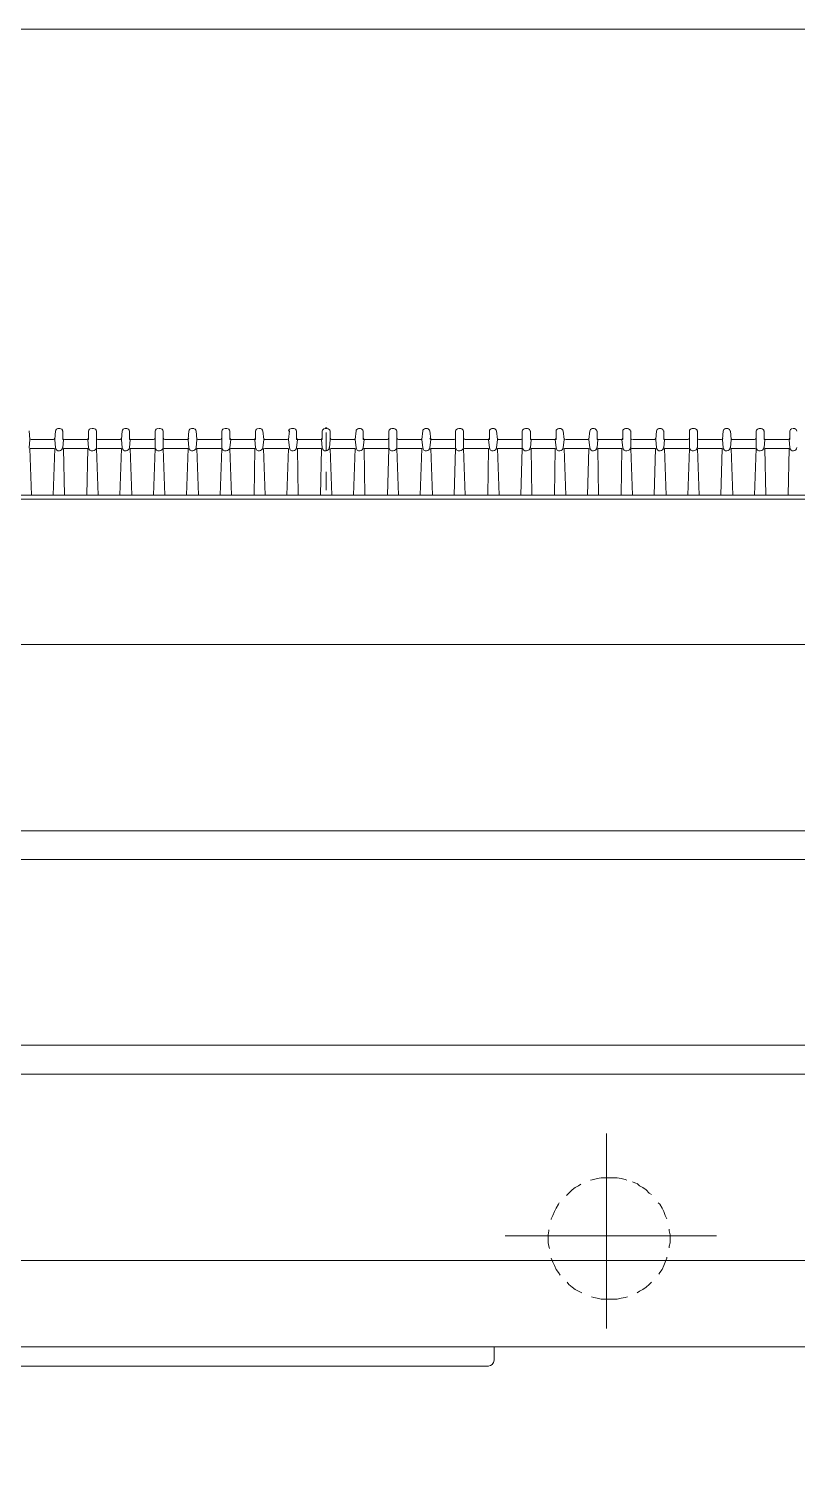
# Model space of a CAD drawing. Header units: inches. Extents: x -114 to 635, y -137 to 57.
# Drawn here: x 152.994 to 153.271, y 28.457 to 28.98 of the extents above; entities that cross this region are included whole.
import ezdxf

# ---------------------------------------------------------------- set-up
doc = ezdxf.new("R2010")
doc.units = ezdxf.units.IN
doc.header["$MEASUREMENT"] = 0
doc.layers.get('0').update_dxf_attribs({"lineweight": 5})
for name, color, linetype, lineweight in [('dim', 1, 'Continuous', 9), ('HATCH', 15, 'Continuous', 0), ('UTILITIES', 141, 'Continuous', 0)]:
    doc.layers.add(name, color=color, linetype=linetype, lineweight=lineweight)

# ---------------------------------------------------------------- blocks, each defined once
blk = doc.blocks.new('AC PLAN')
for points in [[(195952.7, 93512.22), (195952.16, 93512.22), (195951.73, 93511.81), (195951.71, 93511.28)], [(195952.58, 93512.3), (195952.58, 93512.3), (195953.16, 93512.3), (195953.16, 93512.3)], [(195954.26, 93511.28), (195954.23, 93511.81), (195953.81, 93512.22), (195953.27, 93512.22)], [(195964.58, 93512.22), (195964.05, 93512.22), (195963.63, 93511.81), (195963.6, 93511.28)], [(195964.76, 93512.3), (195964.76, 93512.3), (195965.33, 93512.3), (195965.33, 93512.3)], [(195966.44, 93511.28), (195966.41, 93511.81), (195965.91, 93512.22), (195965.3, 93512.22)], [(195976.75, 93512.22), (195976.22, 93512.22), (195975.78, 93511.81), (195975.77, 93511.28)], [(195976.64, 93512.3), (195976.64, 93512.3), (195977.51, 93512.3), (195977.51, 93512.3)], [(195978.32, 93511.28), (195978.3, 93511.81), (195977.86, 93512.22), (195977.33, 93512.22)], [(195988.63, 93512.22), (195988.11, 93512.22), (195987.68, 93511.81), (195987.65, 93511.28)], [(195988.81, 93512.3), (195988.81, 93512.3), (195989.39, 93512.3), (195989.39, 93512.3)], [(195990.49, 93511.28), (195990.46, 93511.81), (195989.96, 93512.22), (195989.35, 93512.22)], [(196000.8, 93512.22), (196000.28, 93512.22), (195999.84, 93511.81), (195999.82, 93511.28)], [(196000.69, 93512.3), (196000.69, 93512.3), (196001.56, 93512.3), (196001.56, 93512.3)], [(196002.37, 93511.28), (196002.36, 93511.81), (196001.91, 93512.22), (196001.38, 93512.22)], [(196012.83, 93512.22), (196012.22, 93512.22), (196011.72, 93511.81), (196011.71, 93511.28)], [(196012.87, 93512.3), (196012.87, 93512.3), (196013.44, 93512.3), (196013.44, 93512.3)], [(196014.53, 93511.28), (196014.52, 93511.81), (196014.09, 93512.22), (196013.55, 93512.22)], [(196024.85, 93512.22), (196024.33, 93512.22), (196023.91, 93511.81), (196023.88, 93511.28)], [(196025.04, 93512.3), (196025.04, 93512.3), (196025.62, 93512.3), (196025.62, 93512.3)], [(196026.42, 93511.28), (196026.41, 93511.81), (196025.97, 93512.22), (196025.45, 93512.22)], [(196036.88, 93512.22), (196036.28, 93512.22), (196035.79, 93511.81), (196035.76, 93511.28)], [(196036.92, 93512.3), (196036.92, 93512.3), (196037.5, 93512.3), (196037.5, 93512.3)], [(196038.6, 93511.28), (196038.57, 93511.81), (196038.15, 93512.22), (196037.61, 93512.22)], [(196048.91, 93512.22), (196048.38, 93512.22), (196047.94, 93511.8), (196047.93, 93511.28)], [(196049.66, 93512.28), (196049.66, 93512.28), (196049.09, 93512.28), (196049.09, 93512.28)], [(196049.37, 93514.31), (196049.37, 93514.31), (196049.37, 93514.31), (196049.37, 93514.31)], [(196050.75, 93511.28), (196050.74, 93511.8), (196050.24, 93512.22), (196049.63, 93512.22)], [(196061.08, 93512.22), (196060.56, 93512.22), (196060.12, 93511.8), (196060.1, 93511.28)], [(196061.55, 93512.28), (196061.55, 93512.28), (196060.97, 93512.28), (196060.97, 93512.28)], [(196062.65, 93511.28), (196062.62, 93511.8), (196062.19, 93512.22), (196061.66, 93512.22)], [(196072.96, 93512.22), (196072.43, 93512.22), (196072, 93511.8), (196071.98, 93511.28)], [(196073.72, 93512.28), (196073.72, 93512.28), (196073.15, 93512.28), (196073.15, 93512.28)], [(196074.81, 93511.28), (196074.79, 93511.8), (196074.29, 93512.22), (196073.68, 93512.22)], [(196085.13, 93512.22), (196084.61, 93512.22), (196084.17, 93511.8), (196084.15, 93511.28)], [(196085.89, 93512.28), (196085.89, 93512.28), (196085.03, 93512.28), (196085.03, 93512.28)], [(196086.7, 93511.28), (196086.69, 93511.8), (196086.25, 93512.22), (196085.72, 93512.22)], [(196097.17, 93512.22), (196096.55, 93512.22), (196096.05, 93511.8), (196096.04, 93511.28)], [(196097.77, 93512.28), (196097.77, 93512.28), (196097.2, 93512.28), (196097.2, 93512.28)], [(196098.86, 93511.28), (196098.85, 93511.8), (196098.42, 93512.22), (196097.89, 93512.22)], [(196109.18, 93512.22), (196108.66, 93512.22), (196108.22, 93511.8), (196108.21, 93511.28)], [(196109.95, 93512.28), (196109.95, 93512.28), (196109.08, 93512.28), (196109.08, 93512.28)], [(196110.75, 93511.28), (196110.73, 93511.8), (196110.3, 93512.22), (196109.76, 93512.22)], [(196121.21, 93512.22), (196120.6, 93512.22), (196120.12, 93511.8), (196120.09, 93511.28)], [(196121.82, 93512.28), (196121.82, 93512.28), (196121.26, 93512.28), (196121.26, 93512.28)], [(196122.93, 93511.28), (196122.9, 93511.8), (196122.47, 93512.22), (196121.96, 93512.22)], [(196133.24, 93512.22), (196132.71, 93512.22), (196132.28, 93511.8), (196132.26, 93511.28)], [(196134, 93512.28), (196134, 93512.28), (196133.42, 93512.28), (196133.42, 93512.28)], [(196134.81, 93511.28), (196134.78, 93511.8), (196134.35, 93512.22), (196133.84, 93512.22)], [(196145.42, 93512.22), (196144.89, 93512.22), (196144.45, 93511.8), (196144.43, 93511.28)], [(196145.88, 93512.28), (196145.88, 93512.28), (196145.31, 93512.28), (196145.31, 93512.28)], [(196146.98, 93511.28), (196146.95, 93511.8), (196146.52, 93512.22), (196146, 93512.22)], [(196157.3, 93512.22), (196156.77, 93512.22), (196156.33, 93511.8), (196156.31, 93511.28)], [(196158.05, 93512.28), (196158.05, 93512.28), (196157.49, 93512.28), (196157.49, 93512.28)], [(196159.15, 93511.28), (196159.12, 93511.8), (196158.64, 93512.22), (196158.03, 93512.22)], [(196169.47, 93512.22), (196168.94, 93512.22), (196168.51, 93511.8), (196168.49, 93511.28)], [(196170.23, 93512.28), (196170.23, 93512.28), (196169.37, 93512.28), (196169.37, 93512.28)], [(196171.03, 93511.28), (196171.03, 93511.8), (196170.58, 93512.22), (196170.04, 93512.22)], [(196181.35, 93512.22), (196180.82, 93512.22), (196180.4, 93511.8), (196180.38, 93511.28)], [(196182.11, 93512.28), (196182.11, 93512.28), (196181.54, 93512.28), (196181.54, 93512.28)], [(196183.21, 93511.28), (196183.18, 93511.8), (196182.75, 93512.22), (196182.21, 93512.22)], [(196193.53, 93512.22), (196193, 93512.22), (196192.56, 93511.8), (196192.54, 93511.28)], [(196194.28, 93512.28), (196194.28, 93512.28), (196193.42, 93512.28), (196193.42, 93512.28)], [(196195.09, 93511.28), (196195.08, 93511.8), (196194.63, 93512.22), (196194.09, 93512.22)], [(196205.57, 93512.22), (196204.94, 93512.22), (196204.44, 93511.8), (196204.42, 93511.28)], [(196206.16, 93512.28), (196206.16, 93512.28), (196205.59, 93512.28), (196205.59, 93512.28)], [(196207.26, 93511.28), (196207.26, 93511.8), (196206.82, 93512.22), (196206.29, 93512.22)], [(196217.59, 93512.22), (196217.05, 93512.22), (196216.61, 93511.8), (196216.61, 93511.28)], [(196218.35, 93512.28), (196218.35, 93512.28), (196217.77, 93512.28), (196217.77, 93512.28)], [(196219.14, 93511.28), (196219.14, 93511.8), (196218.68, 93512.22), (196218.17, 93512.22)], [(195942.44, 93508.24), (195942.44, 93508.24), (195942.15, 93511.43), (195942.15, 93511.43)], [(195942.44, 93508.24), (195942.44, 93508.24), (195942.15, 93505.33), (195942.15, 93505.33)], [(195942.44, 93508.76), (195942.44, 93508.46), (195942.62, 93508.23), (195942.85, 93508.23)], [(195942.44, 93508.23), (195942.44, 93508.23), (195942.44, 93508.23), (195942.44, 93508.23)], [(195943.02, 93508.23), (195943.02, 93508.23), (195950.83, 93508.23), (195950.83, 93508.23)], [(195950.95, 93508.23), (195951.17, 93508.23), (195951.35, 93508.46), (195951.36, 93508.76)], [(195951.42, 93508.24), (195951.42, 93508.24), (195951.71, 93511.43), (195951.71, 93511.43)], [(195951.42, 93508.24), (195951.42, 93508.24), (195951.71, 93505.33), (195951.71, 93505.33)], [(195951.42, 93508.23), (195951.42, 93508.23), (195951.42, 93508.23), (195951.42, 93508.23)], [(195954.32, 93508.24), (195954.32, 93508.24), (195954.32, 93511.43), (195954.32, 93511.43)], [(195954.32, 93508.76), (195954.33, 93508.46), (195954.57, 93508.23), (195954.87, 93508.23)], [(195954.62, 93508.24), (195954.62, 93508.24), (195954.32, 93505.33), (195954.32, 93505.33)], [(195954.32, 93508.23), (195954.32, 93508.23), (195954.6, 93508.23), (195954.6, 93508.23)], [(195954.9, 93508.23), (195954.9, 93508.23), (195963.02, 93508.23), (195963.02, 93508.23)], [(195962.98, 93508.23), (195963.28, 93508.23), (195963.51, 93508.46), (195963.52, 93508.76)], [(195963.3, 93508.24), (195963.3, 93508.24), (195963.6, 93505.33), (195963.6, 93505.33)], [(195963.3, 93508.23), (195963.3, 93508.23), (195963.6, 93508.23), (195963.6, 93508.23)], [(195963.6, 93508.24), (195963.6, 93508.24), (195963.6, 93511.43), (195963.6, 93511.43)], [(195966.49, 93508.76), (195966.5, 93508.46), (195966.68, 93508.23), (195966.9, 93508.23)], [(195966.49, 93508.23), (195966.49, 93508.23), (195966.49, 93508.23), (195966.49, 93508.23)], [(195966.5, 93508.24), (195966.5, 93508.24), (195966.5, 93511.43), (195966.5, 93511.43)], [(195966.5, 93508.24), (195966.5, 93508.24), (195966.5, 93505.33), (195966.5, 93505.33)], [(195967.07, 93508.23), (195967.07, 93508.23), (195975.18, 93508.23), (195975.18, 93508.23)], [(195975.01, 93508.23), (195975.23, 93508.23), (195975.41, 93508.46), (195975.42, 93508.76)], [(195975.47, 93508.24), (195975.47, 93508.24), (195975.77, 93511.43), (195975.77, 93511.43)], [(195975.47, 93508.24), (195975.47, 93508.24), (195975.77, 93505.33), (195975.77, 93505.33)], [(195975.47, 93508.23), (195975.47, 93508.23), (195975.47, 93508.23), (195975.47, 93508.23)], [(195978.38, 93508.24), (195978.38, 93508.24), (195978.38, 93511.43), (195978.38, 93511.43)], [(195978.38, 93508.76), (195978.38, 93508.46), (195978.63, 93508.23), (195978.91, 93508.23)], [(195978.67, 93508.24), (195978.67, 93508.24), (195978.38, 93505.33), (195978.38, 93505.33)], [(195978.38, 93508.23), (195978.38, 93508.23), (195978.65, 93508.23), (195978.65, 93508.23)], [(195978.94, 93508.23), (195978.94, 93508.23), (195987.06, 93508.23), (195987.06, 93508.23)], [(195987.04, 93508.23), (195987.33, 93508.23), (195987.58, 93508.46), (195987.59, 93508.76)], [(195987.65, 93508.24), (195987.65, 93508.24), (195987.65, 93511.43), (195987.65, 93511.43)], [(195987.65, 93508.24), (195987.65, 93508.24), (195987.65, 93505.33), (195987.65, 93505.33)], [(195987.65, 93508.23), (195987.65, 93508.23), (195987.65, 93508.23), (195987.65, 93508.23)], [(195990.55, 93508.24), (195990.55, 93508.24), (195990.55, 93511.43), (195990.55, 93511.43)], [(195990.55, 93508.76), (195990.56, 93508.46), (195990.8, 93508.23), (195991.1, 93508.23)], [(195990.55, 93508.24), (195990.55, 93508.24), (195990.55, 93505.33), (195990.55, 93505.33)], [(195990.55, 93508.23), (195990.55, 93508.23), (195990.55, 93508.23), (195990.55, 93508.23)], [(195991.12, 93508.23), (195991.12, 93508.23), (195999.25, 93508.23), (195999.25, 93508.23)], [(195999.21, 93508.23), (195999.51, 93508.23), (195999.74, 93508.46), (195999.75, 93508.76)], [(195999.53, 93508.23), (195999.53, 93508.23), (195999.53, 93508.23), (195999.53, 93508.23)], [(195999.54, 93508.24), (195999.54, 93508.24), (195999.82, 93511.43), (195999.82, 93511.43)], [(195999.54, 93508.24), (195999.54, 93508.24), (195999.82, 93505.33), (195999.82, 93505.33)], [(196002.72, 93508.24), (196002.72, 93508.24), (196002.43, 93511.43), (196002.43, 93511.43)], [(196002.72, 93508.24), (196002.72, 93508.24), (196002.43, 93505.33), (196002.43, 93505.33)], [(196002.72, 93508.76), (196002.73, 93508.46), (196002.9, 93508.23), (196003.12, 93508.23)], [(196002.72, 93508.23), (196002.72, 93508.23), (196002.72, 93508.23), (196002.72, 93508.23)], [(196003.01, 93508.23), (196003.01, 93508.23), (196011.13, 93508.23), (196011.13, 93508.23)], [(196011.09, 93508.23), (196011.39, 93508.23), (196011.63, 93508.46), (196011.64, 93508.76)], [(196011.7, 93508.23), (196011.7, 93508.23), (196011.7, 93508.23), (196011.7, 93508.23)], [(196011.71, 93508.24), (196011.71, 93508.24), (196011.71, 93511.43), (196011.71, 93511.43)], [(196011.71, 93508.24), (196011.71, 93508.24), (196011.71, 93505.33), (196011.71, 93505.33)], [(196014.61, 93508.24), (196014.61, 93508.24), (196014.61, 93511.43), (196014.61, 93511.43)], [(196014.61, 93508.76), (196014.62, 93508.46), (196014.86, 93508.24), (196015.15, 93508.24)], [(196014.61, 93508.24), (196014.61, 93508.24), (196014.9, 93508.24), (196014.9, 93508.24)], [(196014.9, 93508.24), (196014.9, 93508.24), (196014.61, 93505.33), (196014.61, 93505.33)], [(196015.18, 93508.24), (196015.18, 93508.24), (196023.3, 93508.24), (196023.3, 93508.24)], [(196023.27, 93508.24), (196023.57, 93508.24), (196023.8, 93508.46), (196023.82, 93508.76)], [(196023.59, 93508.24), (196023.59, 93508.24), (196023.88, 93508.24), (196023.88, 93508.24)], [(196023.59, 93508.24), (196023.59, 93508.24), (196023.88, 93505.33), (196023.88, 93505.33)], [(196023.88, 93508.24), (196023.88, 93508.24), (196023.88, 93511.43), (196023.88, 93511.43)], [(196026.78, 93508.24), (196026.78, 93508.24), (196026.49, 93511.43), (196026.49, 93511.43)], [(196026.78, 93508.24), (196026.78, 93508.24), (196026.49, 93505.33), (196026.49, 93505.33)], [(196026.78, 93508.76), (196026.79, 93508.46), (196026.96, 93508.24), (196027.19, 93508.24)], [(196026.78, 93508.24), (196026.78, 93508.24), (196026.78, 93508.24), (196026.78, 93508.24)], [(196027.07, 93508.24), (196027.07, 93508.24), (196035.18, 93508.24), (196035.18, 93508.24)], [(196035.3, 93508.24), (196035.51, 93508.24), (196035.68, 93508.46), (196035.7, 93508.76)], [(196035.76, 93508.24), (196035.76, 93508.24), (196036.05, 93511.43), (196036.05, 93511.43)], [(196035.76, 93508.24), (196035.76, 93508.24), (196035.76, 93508.24), (196035.76, 93508.24)], [(196035.76, 93508.24), (196035.76, 93508.24), (196036.05, 93505.33), (196036.05, 93505.33)], [(196038.66, 93508.24), (196038.66, 93508.24), (196038.66, 93511.43), (196038.66, 93511.43)], [(196038.66, 93508.76), (196038.67, 93508.46), (196038.91, 93508.24), (196039.21, 93508.24)], [(196038.66, 93508.24), (196038.66, 93508.24), (196038.96, 93508.24), (196038.96, 93508.24)], [(196038.96, 93508.24), (196038.96, 93508.24), (196038.66, 93505.33), (196038.66, 93505.33)], [(196039.23, 93508.24), (196039.23, 93508.24), (196047.36, 93508.24), (196047.36, 93508.24)], [(196047.32, 93508.24), (196047.62, 93508.24), (196047.86, 93508.46), (196047.87, 93508.76)], [(196047.63, 93508.23), (196047.63, 93508.23), (196047.93, 93505.33), (196047.93, 93505.33)], [(196047.64, 93508.24), (196047.64, 93508.24), (196047.93, 93508.24), (196047.93, 93508.24)], [(196047.93, 93508.23), (196047.93, 93508.23), (196047.93, 93511.41), (196047.93, 93511.41)], [(196049.37, 93510.83), (196049.37, 93510.83), (196049.37, 93504.17), (196049.37, 93504.17)], [(196050.83, 93508.23), (196050.83, 93508.23), (196050.54, 93505.33), (196050.54, 93505.33)], [(196050.83, 93508.23), (196050.83, 93508.23), (196050.83, 93511.41), (196050.83, 93511.41)], [(196050.84, 93508.76), (196050.84, 93508.46), (196051.02, 93508.24), (196051.24, 93508.24)], [(196050.84, 93508.24), (196050.84, 93508.24), (196050.84, 93508.24), (196050.84, 93508.24)], [(196051.41, 93508.24), (196051.41, 93508.24), (196059.53, 93508.24), (196059.53, 93508.24)], [(196059.34, 93508.24), (196059.56, 93508.24), (196059.74, 93508.46), (196059.75, 93508.76)], [(196059.81, 93508.23), (196059.81, 93508.23), (196060.1, 93511.41), (196060.1, 93511.41)], [(196059.81, 93508.23), (196059.81, 93508.23), (196060.1, 93505.33), (196060.1, 93505.33)], [(196059.82, 93508.24), (196059.82, 93508.24), (196059.82, 93508.24), (196059.82, 93508.24)], [(196062.71, 93508.23), (196062.71, 93508.23), (196062.71, 93511.41), (196062.71, 93511.41)], [(196062.71, 93508.76), (196062.72, 93508.46), (196062.97, 93508.24), (196063.26, 93508.24)], [(196062.71, 93508.24), (196062.71, 93508.24), (196063.01, 93508.24), (196063.01, 93508.24)], [(196063, 93508.23), (196063, 93508.23), (196062.71, 93505.33), (196062.71, 93505.33)], [(196063.3, 93508.24), (196063.3, 93508.24), (196071.41, 93508.24), (196071.41, 93508.24)], [(196071.38, 93508.24), (196071.67, 93508.24), (196071.9, 93508.46), (196071.92, 93508.76)], [(196071.98, 93508.23), (196071.98, 93508.23), (196071.98, 93511.41), (196071.98, 93511.41)], [(196071.98, 93508.23), (196071.98, 93508.23), (196071.98, 93505.33), (196071.98, 93505.33)], [(196071.99, 93508.24), (196071.99, 93508.24), (196071.99, 93508.24), (196071.99, 93508.24)], [(196074.88, 93508.23), (196074.88, 93508.23), (196074.88, 93511.41), (196074.88, 93511.41)], [(196074.88, 93508.23), (196074.88, 93508.23), (196074.88, 93505.33), (196074.88, 93505.33)], [(196074.89, 93508.76), (196074.9, 93508.46), (196075.14, 93508.24), (196075.44, 93508.24)], [(196074.89, 93508.24), (196074.89, 93508.24), (196074.89, 93508.24), (196074.89, 93508.24)], [(196075.46, 93508.24), (196075.46, 93508.24), (196083.58, 93508.24), (196083.58, 93508.24)], [(196083.4, 93508.24), (196083.62, 93508.24), (196083.8, 93508.46), (196083.8, 93508.76)], [(196083.86, 93508.23), (196083.86, 93508.23), (196084.15, 93511.41), (196084.15, 93511.41)], [(196083.86, 93508.24), (196083.86, 93508.24), (196083.86, 93508.24), (196083.86, 93508.24)], [(196083.86, 93508.23), (196083.86, 93508.23), (196084.15, 93505.33), (196084.15, 93505.33)], [(196087.06, 93508.23), (196087.06, 93508.23), (196086.76, 93511.41), (196086.76, 93511.41)], [(196087.06, 93508.23), (196087.06, 93508.23), (196086.76, 93505.33), (196086.76, 93505.33)], [(196086.77, 93508.76), (196086.78, 93508.46), (196087.02, 93508.24), (196087.32, 93508.24)], [(196087.06, 93508.24), (196087.06, 93508.24), (196087.06, 93508.24), (196087.06, 93508.24)], [(196087.35, 93508.24), (196087.35, 93508.24), (196095.47, 93508.24), (196095.47, 93508.24)], [(196095.44, 93508.24), (196095.73, 93508.24), (196095.97, 93508.46), (196095.98, 93508.76)], [(196096.04, 93508.23), (196096.04, 93508.23), (196096.04, 93511.41), (196096.04, 93511.41)], [(196096.04, 93508.24), (196096.04, 93508.24), (196096.04, 93508.24), (196096.04, 93508.24)], [(196096.04, 93508.23), (196096.04, 93508.23), (196096.04, 93505.33), (196096.04, 93505.33)], [(196098.93, 93508.23), (196098.93, 93508.23), (196098.93, 93511.41), (196098.93, 93511.41)], [(196098.93, 93508.23), (196098.93, 93508.23), (196098.93, 93505.33), (196098.93, 93505.33)], [(196098.94, 93508.76), (196098.95, 93508.46), (196099.19, 93508.24), (196099.49, 93508.24)], [(196098.94, 93508.24), (196098.94, 93508.24), (196098.94, 93508.24), (196098.94, 93508.24)], [(196099.52, 93508.24), (196099.52, 93508.24), (196107.64, 93508.24), (196107.64, 93508.24)], [(196107.6, 93508.24), (196107.9, 93508.24), (196108.15, 93508.46), (196108.15, 93508.76)], [(196107.92, 93508.23), (196107.92, 93508.23), (196108.21, 93505.33), (196108.21, 93505.33)], [(196107.93, 93508.24), (196107.93, 93508.24), (196108.21, 93508.24), (196108.21, 93508.24)], [(196108.21, 93508.23), (196108.21, 93508.23), (196108.21, 93511.41), (196108.21, 93511.41)], [(196111.11, 93508.23), (196111.11, 93508.23), (196110.81, 93511.41), (196110.81, 93511.41)], [(196111.11, 93508.23), (196111.11, 93508.23), (196110.81, 93505.33), (196110.81, 93505.33)], [(196111.11, 93508.76), (196111.12, 93508.46), (196111.3, 93508.24), (196111.52, 93508.24)], [(196111.11, 93508.24), (196111.11, 93508.24), (196111.11, 93508.24), (196111.11, 93508.24)], [(196111.4, 93508.24), (196111.4, 93508.24), (196119.52, 93508.24), (196119.52, 93508.24)], [(196119.63, 93508.24), (196119.84, 93508.24), (196120.03, 93508.46), (196120.04, 93508.76)], [(196120.09, 93508.23), (196120.09, 93508.23), (196120.09, 93511.41), (196120.09, 93511.41)], [(196120.09, 93508.23), (196120.09, 93508.23), (196120.09, 93505.33), (196120.09, 93505.33)], [(196120.1, 93508.24), (196120.1, 93508.24), (196120.1, 93508.24), (196120.1, 93508.24)], [(196123, 93508.23), (196123, 93508.23), (196123, 93511.41), (196123, 93511.41)], [(196123, 93508.76), (196123, 93508.46), (196123.25, 93508.24), (196123.55, 93508.24)], [(196123, 93508.24), (196123, 93508.24), (196123.29, 93508.24), (196123.29, 93508.24)], [(196123.28, 93508.23), (196123.28, 93508.23), (196123, 93505.33), (196123, 93505.33)], [(196123.58, 93508.24), (196123.58, 93508.24), (196131.69, 93508.24), (196131.69, 93508.24)], [(196131.66, 93508.24), (196131.96, 93508.24), (196132.2, 93508.46), (196132.21, 93508.76)], [(196131.98, 93508.24), (196131.98, 93508.24), (196132.27, 93508.24), (196132.27, 93508.24)], [(196131.98, 93508.23), (196131.98, 93508.23), (196132.26, 93505.33), (196132.26, 93505.33)], [(196132.26, 93508.23), (196132.26, 93508.23), (196132.26, 93511.41), (196132.26, 93511.41)], [(196135.16, 93508.23), (196135.16, 93508.23), (196134.88, 93511.41), (196134.88, 93511.41)], [(196135.16, 93508.23), (196135.16, 93508.23), (196134.88, 93505.33), (196134.88, 93505.33)], [(196135.16, 93508.76), (196135.17, 93508.46), (196135.36, 93508.24), (196135.57, 93508.24)], [(196135.16, 93508.24), (196135.16, 93508.24), (196135.16, 93508.24), (196135.16, 93508.24)], [(196135.74, 93508.24), (196135.74, 93508.24), (196143.57, 93508.24), (196143.57, 93508.24)], [(196143.68, 93508.24), (196143.9, 93508.24), (196144.08, 93508.46), (196144.09, 93508.76)], [(196144.14, 93508.23), (196144.14, 93508.23), (196144.43, 93511.41), (196144.43, 93511.41)], [(196144.14, 93508.23), (196144.14, 93508.23), (196144.43, 93505.33), (196144.43, 93505.33)], [(196144.15, 93508.24), (196144.15, 93508.24), (196144.15, 93508.24), (196144.15, 93508.24)], [(196147.04, 93508.23), (196147.04, 93508.23), (196147.04, 93511.41), (196147.04, 93511.41)], [(196147.35, 93508.23), (196147.35, 93508.23), (196147.04, 93505.33), (196147.04, 93505.33)], [(196147.05, 93508.76), (196147.06, 93508.46), (196147.3, 93508.24), (196147.6, 93508.24)], [(196147.05, 93508.24), (196147.05, 93508.24), (196147.34, 93508.24), (196147.34, 93508.24)], [(196147.64, 93508.24), (196147.64, 93508.24), (196155.75, 93508.24), (196155.75, 93508.24)], [(196155.71, 93508.24), (196156.01, 93508.24), (196156.25, 93508.46), (196156.26, 93508.76)], [(196156.02, 93508.23), (196156.02, 93508.23), (196156.31, 93505.33), (196156.31, 93505.33)], [(196156.04, 93508.24), (196156.04, 93508.24), (196156.32, 93508.24), (196156.32, 93508.24)], [(196156.31, 93508.23), (196156.31, 93508.23), (196156.31, 93511.41), (196156.31, 93511.41)], [(196159.23, 93508.23), (196159.23, 93508.23), (196159.23, 93511.41), (196159.23, 93511.41)], [(196159.23, 93508.76), (196159.23, 93508.46), (196159.41, 93508.24), (196159.63, 93508.24)], [(196159.23, 93508.24), (196159.23, 93508.24), (196159.23, 93508.24), (196159.23, 93508.24)], [(196159.23, 93508.23), (196159.23, 93508.23), (196159.23, 93505.33), (196159.23, 93505.33)], [(196159.79, 93508.24), (196159.79, 93508.24), (196167.92, 93508.24), (196167.92, 93508.24)], [(196167.74, 93508.24), (196167.95, 93508.24), (196168.13, 93508.46), (196168.14, 93508.76)], [(196168.21, 93508.23), (196168.21, 93508.23), (196168.49, 93511.41), (196168.49, 93511.41)], [(196168.21, 93508.24), (196168.21, 93508.24), (196168.21, 93508.24), (196168.21, 93508.24)], [(196168.21, 93508.23), (196168.21, 93508.23), (196168.49, 93505.33), (196168.49, 93505.33)], [(196171.09, 93508.23), (196171.09, 93508.23), (196171.09, 93511.41), (196171.09, 93511.41)], [(196171.4, 93508.23), (196171.4, 93508.23), (196171.09, 93505.33), (196171.09, 93505.33)], [(196171.1, 93508.76), (196171.11, 93508.46), (196171.36, 93508.24), (196171.65, 93508.24)], [(196171.1, 93508.24), (196171.1, 93508.24), (196171.4, 93508.24), (196171.4, 93508.24)], [(196171.69, 93508.24), (196171.69, 93508.24), (196179.8, 93508.24), (196179.8, 93508.24)], [(196179.76, 93508.24), (196180.06, 93508.24), (196180.3, 93508.46), (196180.31, 93508.76)], [(196180.38, 93508.23), (196180.38, 93508.23), (196180.38, 93511.41), (196180.38, 93511.41)], [(196180.38, 93508.24), (196180.38, 93508.24), (196180.38, 93508.24), (196180.38, 93508.24)], [(196180.38, 93508.23), (196180.38, 93508.23), (196180.38, 93505.33), (196180.38, 93505.33)], [(196183.28, 93508.23), (196183.28, 93508.23), (196183.28, 93511.41), (196183.28, 93511.41)], [(196183.28, 93508.76), (196183.29, 93508.46), (196183.53, 93508.24), (196183.83, 93508.24)], [(196183.28, 93508.24), (196183.28, 93508.24), (196183.28, 93508.24), (196183.28, 93508.24)], [(196183.28, 93508.23), (196183.28, 93508.23), (196183.28, 93505.33), (196183.28, 93505.33)], [(196183.87, 93508.24), (196183.87, 93508.24), (196191.98, 93508.24), (196191.98, 93508.24)], [(196191.94, 93508.24), (196192.24, 93508.24), (196192.47, 93508.46), (196192.49, 93508.76)], [(196192.27, 93508.23), (196192.27, 93508.23), (196192.54, 93511.41), (196192.54, 93511.41)], [(196192.27, 93508.24), (196192.27, 93508.24), (196192.27, 93508.24), (196192.27, 93508.24)], [(196192.27, 93508.23), (196192.27, 93508.23), (196192.54, 93505.33), (196192.54, 93505.33)], [(196195.44, 93508.23), (196195.44, 93508.23), (196195.16, 93511.41), (196195.16, 93511.41)], [(196195.44, 93508.23), (196195.44, 93508.23), (196195.16, 93505.33), (196195.16, 93505.33)], [(196195.45, 93508.76), (196195.46, 93508.46), (196195.64, 93508.24), (196195.85, 93508.24)], [(196195.45, 93508.24), (196195.45, 93508.24), (196195.45, 93508.24), (196195.45, 93508.24)], [(196195.74, 93508.24), (196195.74, 93508.24), (196203.85, 93508.24), (196203.85, 93508.24)], [(196203.82, 93508.24), (196204.12, 93508.24), (196204.36, 93508.46), (196204.37, 93508.76)], [(196204.42, 93508.23), (196204.42, 93508.23), (196204.42, 93511.41), (196204.42, 93511.41)], [(196204.42, 93508.23), (196204.42, 93508.23), (196204.42, 93505.33), (196204.42, 93505.33)], [(196204.43, 93508.24), (196204.43, 93508.24), (196204.43, 93508.24), (196204.43, 93508.24)], [(196207.33, 93508.23), (196207.33, 93508.23), (196207.33, 93511.41), (196207.33, 93511.41)], [(196207.33, 93508.76), (196207.34, 93508.46), (196207.58, 93508.24), (196207.88, 93508.24)], [(196207.33, 93508.24), (196207.33, 93508.24), (196207.62, 93508.24), (196207.62, 93508.24)], [(196207.6, 93508.23), (196207.6, 93508.23), (196207.33, 93505.33), (196207.33, 93505.33)], [(196207.91, 93508.24), (196207.91, 93508.24), (196216.03, 93508.24), (196216.03, 93508.24)], [(196215.99, 93508.24), (196216.29, 93508.24), (196216.53, 93508.46), (196216.54, 93508.76)], [(196216.32, 93508.24), (196216.32, 93508.24), (196216.61, 93508.24), (196216.61, 93508.24)], [(196216.32, 93508.23), (196216.32, 93508.23), (196216.61, 93505.33), (196216.61, 93505.33)], [(196216.61, 93508.23), (196216.61, 93508.23), (196216.61, 93511.41), (196216.61, 93511.41)], [(195942.55, 93504.98), (195942.39, 93504.98), (195942.26, 93504.89), (195942.19, 93504.76)], [(195943.02, 93488.23), (195943.02, 93488.23), (195942.44, 93505.04), (195942.44, 93505.04)], [(195942.72, 93505.04), (195942.72, 93505.04), (195951.13, 93505.04), (195951.13, 93505.04)], [(195950.83, 93488.23), (195950.83, 93488.23), (195951.42, 93505.04), (195951.42, 93505.04)], [(195951.61, 93504.76), (195951.53, 93504.89), (195951.4, 93504.98), (195951.24, 93504.98)], [(195951.72, 93505.37), (195951.77, 93504.66), (195952.38, 93504.13), (195953.07, 93504.18)], [(195953.07, 93504.18), (195953.69, 93504.22), (195954.21, 93504.73), (195954.24, 93505.37)], [(195954.57, 93504.98), (195954.37, 93504.98), (195954.17, 93504.89), (195954.08, 93504.76)], [(195954.6, 93505.04), (195954.6, 93505.04), (195963.3, 93505.04), (195963.3, 93505.04)], [(195954.9, 93488.23), (195954.9, 93488.23), (195954.6, 93505.04), (195954.6, 93505.04)], [(195963.02, 93488.23), (195963.02, 93488.23), (195963.3, 93505.04), (195963.3, 93505.04)], [(195963.76, 93504.76), (195963.66, 93504.89), (195963.47, 93504.98), (195963.26, 93504.98)], [(195963.6, 93505.37), (195963.65, 93504.66), (195964.33, 93504.13), (195965.1, 93504.18)], [(195965.1, 93504.18), (195965.81, 93504.22), (195966.37, 93504.73), (195966.42, 93505.37)], [(195966.61, 93504.98), (195966.45, 93504.98), (195966.31, 93504.89), (195966.24, 93504.76)], [(195967.07, 93488.23), (195967.07, 93488.23), (195966.49, 93505.04), (195966.49, 93505.04)], [(195966.79, 93505.04), (195966.79, 93505.04), (195975.47, 93505.04), (195975.47, 93505.04)], [(195974.9, 93488.23), (195974.9, 93488.23), (195975.47, 93505.04), (195975.47, 93505.04)], [(195975.66, 93504.76), (195975.59, 93504.89), (195975.45, 93504.98), (195975.3, 93504.98)], [(195975.77, 93505.37), (195975.82, 93504.66), (195976.43, 93504.13), (195977.12, 93504.18)], [(195977.12, 93504.18), (195977.77, 93504.22), (195978.27, 93504.73), (195978.32, 93505.37)], [(195978.63, 93504.98), (195978.42, 93504.98), (195978.23, 93504.89), (195978.13, 93504.76)], [(195978.65, 93505.04), (195978.65, 93505.04), (195987.36, 93505.04), (195987.36, 93505.04)], [(195979.24, 93488.23), (195979.24, 93488.23), (195978.65, 93505.04), (195978.65, 93505.04)], [(195987.06, 93488.23), (195987.06, 93488.23), (195987.64, 93505.04), (195987.64, 93505.04)], [(195987.81, 93504.76), (195987.72, 93504.89), (195987.52, 93504.98), (195987.33, 93504.98)], [(195987.66, 93505.37), (195987.71, 93504.66), (195988.38, 93504.13), (195989.17, 93504.18)], [(195989.17, 93504.18), (195989.88, 93504.22), (195990.44, 93504.73), (195990.47, 93505.37)], [(195990.81, 93504.98), (195990.6, 93504.98), (195990.4, 93504.89), (195990.31, 93504.76)], [(195991.12, 93488.23), (195991.12, 93488.23), (195990.54, 93505.04), (195990.54, 93505.04)], [(195990.84, 93505.04), (195990.84, 93505.04), (195999.53, 93505.04), (195999.53, 93505.04)], [(195998.95, 93488.23), (195998.95, 93488.23), (195999.53, 93505.04), (195999.53, 93505.04)], [(195999.99, 93504.76), (195999.89, 93504.89), (195999.7, 93504.98), (195999.51, 93504.98)], [(195999.82, 93505.37), (195999.87, 93504.66), (196000.49, 93504.13), (196001.19, 93504.18)], [(196001.19, 93504.18), (196001.82, 93504.22), (196002.32, 93504.73), (196002.37, 93505.37)], [(196002.83, 93504.98), (196002.68, 93504.98), (196002.53, 93504.89), (196002.47, 93504.76)], [(196002.72, 93505.04), (196002.72, 93505.04), (196011.41, 93505.04), (196011.41, 93505.04)], [(196003.29, 93488.23), (196003.29, 93488.23), (196002.72, 93505.04), (196002.72, 93505.04)], [(196011.13, 93488.23), (196011.13, 93488.23), (196011.7, 93505.04), (196011.7, 93505.04)], [(196011.87, 93504.76), (196011.79, 93504.89), (196011.58, 93504.98), (196011.37, 93504.98)], [(196011.71, 93505.37), (196011.76, 93504.66), (196012.45, 93504.13), (196013.23, 93504.18)], [(196013.23, 93504.18), (196013.92, 93504.22), (196014.49, 93504.73), (196014.53, 93505.37)], [(196014.86, 93504.98), (196014.65, 93504.98), (196014.46, 93504.89), (196014.37, 93504.76)], [(196015.17, 93488.23), (196015.17, 93488.23), (196014.6, 93505.04), (196014.6, 93505.04)], [(196014.9, 93505.04), (196014.9, 93505.04), (196023.58, 93505.04), (196023.58, 93505.04)], [(196023.3, 93488.23), (196023.3, 93488.23), (196023.58, 93505.04), (196023.58, 93505.04)], [(196024.04, 93504.76), (196023.95, 93504.89), (196023.77, 93504.98), (196023.54, 93504.98)], [(196023.89, 93505.37), (196023.94, 93504.66), (196024.54, 93504.13), (196025.24, 93504.18)], [(196025.24, 93504.18), (196025.87, 93504.22), (196026.38, 93504.73), (196026.42, 93505.37)], [(196026.88, 93504.98), (196026.74, 93504.98), (196026.59, 93504.89), (196026.52, 93504.76)], [(196027.35, 93488.23), (196027.35, 93488.23), (196026.77, 93505.04), (196026.77, 93505.04)], [(196027.07, 93505.04), (196027.07, 93505.04), (196035.46, 93505.04), (196035.46, 93505.04)], [(196035.18, 93488.23), (196035.18, 93488.23), (196035.76, 93505.04), (196035.76, 93505.04)], [(196035.94, 93504.76), (196035.87, 93504.89), (196035.74, 93504.98), (196035.59, 93504.98)], [(196036.05, 93505.37), (196036.1, 93504.66), (196036.71, 93504.13), (196037.42, 93504.18)], [(196037.42, 93504.18), (196038.04, 93504.22), (196038.55, 93504.73), (196038.58, 93505.37)], [(196038.91, 93504.98), (196038.71, 93504.98), (196038.51, 93504.89), (196038.43, 93504.76)], [(196038.95, 93505.04), (196038.95, 93505.04), (196047.63, 93505.04), (196047.63, 93505.04)], [(196039.23, 93488.23), (196039.23, 93488.23), (196038.95, 93505.04), (196038.95, 93505.04)], [(196047.34, 93488.23), (196047.34, 93488.23), (196047.63, 93505.04), (196047.63, 93505.04)], [(196048.1, 93504.76), (196048, 93504.89), (196047.82, 93504.98), (196047.61, 93504.98)], [(196047.93, 93505.35), (196047.98, 93504.66), (196048.59, 93504.12), (196049.28, 93504.17)], [(196049.28, 93504.17), (196049.92, 93504.22), (196050.42, 93504.72), (196050.47, 93505.35)], [(196050.94, 93504.98), (196050.78, 93504.98), (196050.65, 93504.89), (196050.58, 93504.76)], [(196051.4, 93488.23), (196051.4, 93488.23), (196050.83, 93505.04), (196050.83, 93505.04)], [(196051.11, 93505.04), (196051.11, 93505.04), (196059.81, 93505.04), (196059.81, 93505.04)], [(196059.23, 93488.23), (196059.23, 93488.23), (196059.81, 93505.04), (196059.81, 93505.04)], [(196060, 93504.76), (196059.92, 93504.89), (196059.79, 93504.98), (196059.64, 93504.98)], [(196060.11, 93505.35), (196060.15, 93504.66), (196060.76, 93504.12), (196061.47, 93504.17)], [(196061.47, 93504.17), (196062.09, 93504.22), (196062.6, 93504.72), (196062.64, 93505.35)], [(196062.97, 93504.98), (196062.76, 93504.98), (196062.56, 93504.89), (196062.47, 93504.76)], [(196063, 93505.04), (196063, 93505.04), (196071.69, 93505.04), (196071.69, 93505.04)], [(196063.3, 93488.23), (196063.3, 93488.23), (196063, 93505.04), (196063, 93505.04)], [(196071.41, 93488.23), (196071.41, 93488.23), (196071.98, 93505.04), (196071.98, 93505.04)], [(196072.15, 93504.76), (196072.07, 93504.89), (196071.87, 93504.98), (196071.65, 93504.98)], [(196071.98, 93505.35), (196072.04, 93504.66), (196072.71, 93504.12), (196073.5, 93504.17)], [(196073.5, 93504.17), (196074.19, 93504.22), (196074.77, 93504.72), (196074.81, 93505.35)], [(196075.14, 93504.98), (196074.93, 93504.98), (196074.74, 93504.89), (196074.65, 93504.76)], [(196075.46, 93488.23), (196075.46, 93488.23), (196074.88, 93505.04), (196074.88, 93505.04)], [(196075.18, 93505.04), (196075.18, 93505.04), (196083.86, 93505.04), (196083.86, 93505.04)], [(196083.29, 93488.23), (196083.29, 93488.23), (196083.86, 93505.04), (196083.86, 93505.04)], [(196084.05, 93504.76), (196083.98, 93504.89), (196083.85, 93504.98), (196083.69, 93504.98)], [(196084.16, 93505.35), (196084.21, 93504.66), (196084.82, 93504.12), (196085.51, 93504.17)], [(196085.51, 93504.17), (196086.15, 93504.22), (196086.65, 93504.72), (196086.7, 93505.35)], [(196087.17, 93504.98), (196087.01, 93504.98), (196086.88, 93504.89), (196086.81, 93504.76)], [(196087.06, 93505.04), (196087.06, 93505.04), (196095.74, 93505.04), (196095.74, 93505.04)], [(196087.63, 93488.23), (196087.63, 93488.23), (196087.06, 93505.04), (196087.06, 93505.04)], [(196095.46, 93488.23), (196095.46, 93488.23), (196096.04, 93505.04), (196096.04, 93505.04)], [(196095.46, 93488.23), (196095.46, 93488.23), (196096.04, 93505.04), (196096.04, 93505.04)], [(196096.2, 93504.76), (196096.12, 93504.89), (196095.92, 93504.98), (196095.72, 93504.98)], [(196096.04, 93505.35), (196096.1, 93504.66), (196096.76, 93504.12), (196097.55, 93504.17)], [(196097.55, 93504.17), (196098.26, 93504.22), (196098.81, 93504.72), (196098.86, 93505.35)], [(196099.19, 93504.98), (196098.98, 93504.98), (196098.79, 93504.89), (196098.69, 93504.76)], [(196099.51, 93488.23), (196099.51, 93488.23), (196098.93, 93505.04), (196098.93, 93505.04)], [(196099.51, 93488.23), (196099.51, 93488.23), (196098.93, 93505.04), (196098.93, 93505.04)], [(196099.23, 93505.04), (196099.23, 93505.04), (196107.92, 93505.04), (196107.92, 93505.04)], [(196107.62, 93488.23), (196107.62, 93488.23), (196107.92, 93505.04), (196107.92, 93505.04)], [(196107.62, 93488.23), (196107.62, 93488.23), (196107.92, 93505.04), (196107.92, 93505.04)], [(196108.38, 93504.76), (196108.28, 93504.89), (196108.1, 93504.98), (196107.9, 93504.98)], [(196108.21, 93505.35), (196108.26, 93504.66), (196108.87, 93504.12), (196109.58, 93504.17)], [(196109.58, 93504.17), (196110.21, 93504.22), (196110.7, 93504.72), (196110.75, 93505.35)], [(196111.22, 93504.98), (196111.07, 93504.98), (196110.92, 93504.89), (196110.86, 93504.76)], [(196111.11, 93505.04), (196111.11, 93505.04), (196119.81, 93505.04), (196119.81, 93505.04)], [(196111.69, 93488.23), (196111.69, 93488.23), (196111.11, 93505.04), (196111.11, 93505.04)], [(196111.69, 93488.23), (196111.69, 93488.23), (196111.11, 93505.04), (196111.11, 93505.04)], [(196119.52, 93488.23), (196119.52, 93488.23), (196120.09, 93505.04), (196120.09, 93505.04)], [(196120.28, 93504.76), (196120.2, 93504.89), (196120.07, 93504.98), (196119.91, 93504.98)], [(196120.09, 93505.35), (196120.17, 93504.66), (196120.84, 93504.12), (196121.61, 93504.17)], [(196121.61, 93504.17), (196122.31, 93504.22), (196122.87, 93504.72), (196122.93, 93505.35)], [(196123.25, 93504.98), (196123.04, 93504.98), (196122.85, 93504.89), (196122.75, 93504.76)], [(196123.56, 93488.23), (196123.56, 93488.23), (196123.28, 93505.04), (196123.28, 93505.04)], [(196123.29, 93505.04), (196123.29, 93505.04), (196131.97, 93505.04), (196131.97, 93505.04)], [(196131.69, 93488.23), (196131.69, 93488.23), (196131.97, 93505.04), (196131.97, 93505.04)], [(196132.43, 93504.76), (196132.35, 93504.89), (196132.16, 93504.98), (196131.95, 93504.98)], [(196132.28, 93505.35), (196132.33, 93504.66), (196132.93, 93504.12), (196133.63, 93504.17)], [(196133.63, 93504.17), (196134.25, 93504.22), (196134.76, 93504.72), (196134.81, 93505.35)], [(196135.27, 93504.98), (196135.13, 93504.98), (196134.98, 93504.89), (196134.91, 93504.76)], [(196135.74, 93488.23), (196135.74, 93488.23), (196135.16, 93505.04), (196135.16, 93505.04)], [(196135.46, 93505.04), (196135.46, 93505.04), (196143.85, 93505.04), (196143.85, 93505.04)], [(196143.57, 93488.23), (196143.57, 93488.23), (196144.15, 93505.04), (196144.15, 93505.04)], [(196144.33, 93504.76), (196144.26, 93504.89), (196144.13, 93504.98), (196143.98, 93504.98)], [(196144.43, 93505.35), (196144.49, 93504.66), (196145.1, 93504.12), (196145.79, 93504.17)], [(196145.79, 93504.17), (196146.42, 93504.22), (196146.93, 93504.72), (196146.98, 93505.35)], [(196147.3, 93504.98), (196147.1, 93504.98), (196146.9, 93504.89), (196146.82, 93504.76)], [(196147.34, 93505.04), (196147.34, 93505.04), (196156.04, 93505.04), (196156.04, 93505.04)], [(196147.62, 93488.23), (196147.62, 93488.23), (196147.34, 93505.04), (196147.34, 93505.04)], [(196155.75, 93488.23), (196155.75, 93488.23), (196156.04, 93505.04), (196156.04, 93505.04)], [(196156.48, 93504.76), (196156.4, 93504.89), (196156.21, 93504.98), (196156, 93504.98)], [(196156.33, 93505.35), (196156.37, 93504.66), (196157.06, 93504.12), (196157.84, 93504.17)], [(196157.84, 93504.17), (196158.54, 93504.22), (196159.09, 93504.72), (196159.15, 93505.35)], [(196159.48, 93504.98), (196159.27, 93504.98), (196159.07, 93504.89), (196158.98, 93504.76)], [(196159.79, 93488.23), (196159.79, 93488.23), (196159.22, 93505.04), (196159.22, 93505.04)], [(196159.51, 93505.04), (196159.51, 93505.04), (196168.2, 93505.04), (196168.2, 93505.04)], [(196167.62, 93488.23), (196167.62, 93488.23), (196168.2, 93505.04), (196168.2, 93505.04)], [(196168.39, 93504.76), (196168.33, 93504.89), (196168.18, 93504.98), (196168.03, 93504.98)], [(196168.49, 93505.35), (196168.54, 93504.66), (196169.15, 93504.12), (196169.84, 93504.17)], [(196169.84, 93504.17), (196170.49, 93504.22), (196171, 93504.72), (196171.03, 93505.35)], [(196171.36, 93504.98), (196171.15, 93504.98), (196170.95, 93504.89), (196170.87, 93504.76)], [(196171.39, 93505.04), (196171.39, 93505.04), (196180.09, 93505.04), (196180.09, 93505.04)], [(196171.97, 93488.23), (196171.97, 93488.23), (196171.39, 93505.04), (196171.39, 93505.04)], [(196179.8, 93488.23), (196179.8, 93488.23), (196180.37, 93505.04), (196180.37, 93505.04)], [(196180.54, 93504.76), (196180.46, 93504.89), (196180.27, 93504.98), (196180.05, 93504.98)], [(196180.38, 93505.35), (196180.44, 93504.66), (196181.1, 93504.12), (196181.89, 93504.17)], [(196181.89, 93504.17), (196182.59, 93504.22), (196183.16, 93504.72), (196183.21, 93505.35)], [(196183.53, 93504.98), (196183.32, 93504.98), (196183.13, 93504.89), (196183.04, 93504.76)], [(196183.86, 93488.23), (196183.86, 93488.23), (196183.27, 93505.04), (196183.27, 93505.04)], [(196183.57, 93505.04), (196183.57, 93505.04), (196192.25, 93505.04), (196192.25, 93505.04)], [(196191.68, 93488.23), (196191.68, 93488.23), (196192.25, 93505.04), (196192.25, 93505.04)], [(196192.71, 93504.76), (196192.63, 93504.89), (196192.44, 93504.98), (196192.23, 93504.98)], [(196192.54, 93505.35), (196192.59, 93504.66), (196193.2, 93504.12), (196193.9, 93504.17)], [(196193.9, 93504.17), (196194.54, 93504.22), (196195.05, 93504.72), (196195.09, 93505.35)], [(196195.56, 93504.98), (196195.4, 93504.98), (196195.27, 93504.89), (196195.2, 93504.76)], [(196195.45, 93505.04), (196195.45, 93505.04), (196204.13, 93505.04), (196204.13, 93505.04)], [(196196.02, 93488.23), (196196.02, 93488.23), (196195.45, 93505.04), (196195.45, 93505.04)], [(196203.85, 93488.23), (196203.85, 93488.23), (196204.43, 93505.04), (196204.43, 93505.04)], [(196204.6, 93504.76), (196204.51, 93504.89), (196204.31, 93504.98), (196204.11, 93504.98)], [(196204.43, 93505.35), (196204.49, 93504.66), (196205.17, 93504.12), (196205.96, 93504.17)], [(196205.96, 93504.17), (196206.65, 93504.22), (196207.21, 93504.72), (196207.26, 93505.35)], [(196207.58, 93504.98), (196207.37, 93504.98), (196207.18, 93504.89), (196207.1, 93504.76)], [(196207.62, 93505.04), (196207.62, 93505.04), (196216.32, 93505.04), (196216.32, 93505.04)], [(196207.9, 93488.23), (196207.9, 93488.23), (196207.62, 93505.04), (196207.62, 93505.04)], [(196216.02, 93488.23), (196216.02, 93488.23), (196216.32, 93505.04), (196216.32, 93505.04)], [(196216.77, 93504.76), (196216.68, 93504.89), (196216.49, 93504.98), (196216.28, 93504.98)], [(196216.61, 93505.35), (196216.66, 93504.66), (196217.26, 93504.12), (196217.96, 93504.17)], [(196217.96, 93504.17), (196218.59, 93504.22), (196219.09, 93504.72), (196219.14, 93505.35)], [(196049.37, 93500.12), (196049.37, 93500.12), (196049.37, 93500.12), (196049.37, 93500.12)], [(196049.37, 93496.63), (196049.37, 93496.63), (196049.37, 93489.98), (196049.37, 93489.98)], [(196151.38, 93486.79), (196151.38, 93486.79), (195753.47, 93486.79), (195753.47, 93486.79)], [(196605.9, 93488.25), (196605.9, 93488.25), (195753.48, 93488.25), (195753.48, 93488.25)], [(196151.38, 93486.79), (196151.38, 93486.79), (196603.16, 93486.7), (196603.16, 93486.7)], [(196151.38, 93434.36), (196151.38, 93434.36), (195774.92, 93434.36), (195774.92, 93434.36)], [(196151.38, 93434.36), (196151.38, 93434.36), (196527.87, 93434.36), (196527.87, 93434.36)], [(196151.38, 93367.12), (196151.38, 93367.12), (195774.92, 93367.12), (195774.92, 93367.12)], [(196151.38, 93367.12), (196151.38, 93367.12), (196527.87, 93367.12), (196527.87, 93367.12)], [(196151.38, 93356.71), (196151.38, 93356.71), (195774.92, 93356.71), (195774.92, 93356.71)], [(196151.38, 93356.71), (196151.38, 93356.71), (196527.87, 93356.71), (196527.87, 93356.71)], [(196151.38, 93289.73), (196151.38, 93289.73), (195774.92, 93289.73), (195774.92, 93289.73)], [(196151.38, 93289.73), (196151.38, 93289.73), (196527.87, 93289.73), (196527.87, 93289.73)], [(196151.38, 93279.29), (196151.38, 93279.29), (195774.92, 93279.29), (195774.92, 93279.29)], [(196151.38, 93279.29), (196151.38, 93279.29), (196527.87, 93279.29), (196527.87, 93279.29)], [(196150.48, 93187.54), (196150.48, 93187.54), (196150.48, 93257.86), (196150.48, 93257.86)], [(196145.88, 93241.34), (196145.88, 93241.34), (196144.73, 93241.05), (196144.73, 93241.05)], [(196147.04, 93241.64), (196147.04, 93241.64), (196145.88, 93241.34), (196145.88, 93241.34)], [(196148.5, 93241.92), (196148.5, 93241.92), (196147.04, 93241.64), (196147.04, 93241.64)], [(196155.74, 93241.64), (196155.74, 93241.64), (196154.29, 93241.92), (196154.29, 93241.92)], [(196157.19, 93241.34), (196157.19, 93241.34), (196155.74, 93241.64), (196155.74, 93241.64)], [(196157.76, 93241.05), (196157.76, 93241.05), (196157.19, 93241.34), (196157.19, 93241.34)], [(196161.23, 93239.89), (196161.23, 93239.89), (196159.79, 93240.47), (196159.79, 93240.47)], [(196162.42, 93239.02), (196162.42, 93239.02), (196161.53, 93239.89), (196161.53, 93239.89)], [(196136.9, 93236.41), (196136.9, 93236.41), (196136.03, 93235.54), (196136.03, 93235.54)], [(196136.03, 93235.54), (196136.03, 93235.54), (196136.03, 93235.54), (196136.03, 93235.54)], [(196138.06, 93237.58), (196138.06, 93237.58), (196136.9, 93236.41), (196136.9, 93236.41)], [(196139.21, 93238.44), (196139.21, 93238.44), (196138.06, 93237.58), (196138.06, 93237.58)], [(196140.38, 93239.02), (196140.38, 93239.02), (196139.21, 93238.44), (196139.21, 93238.44)], [(196141.24, 93239.61), (196141.24, 93239.61), (196140.38, 93239.02), (196140.38, 93239.02)], [(196163.56, 93238.44), (196163.56, 93238.44), (196162.42, 93239.02), (196162.42, 93239.02)], [(196164.72, 93237.58), (196164.72, 93237.58), (196163.56, 93238.44), (196163.56, 93238.44)], [(196165.88, 93236.41), (196165.88, 93236.41), (196164.72, 93237.58), (196164.72, 93237.58)], [(196166.75, 93235.84), (196166.75, 93235.84), (196165.88, 93236.41), (196165.88, 93236.41)], [(196131.67, 93229.75), (196131.67, 93229.75), (196131.1, 93228.3), (196131.1, 93228.3)], [(196132.26, 93230.91), (196132.26, 93230.91), (196131.67, 93229.75), (196131.67, 93229.75)], [(196133.13, 93232.35), (196133.13, 93232.35), (196132.26, 93230.91), (196132.26, 93230.91)], [(196133.42, 93232.94), (196133.42, 93232.94), (196133.13, 93232.35), (196133.13, 93232.35)], [(196169.66, 93232.35), (196169.66, 93232.35), (196169.07, 93232.94), (196169.07, 93232.94)], [(196170.52, 93230.91), (196170.52, 93230.91), (196169.66, 93232.35), (196169.66, 93232.35)], [(196171.09, 93229.75), (196171.09, 93229.75), (196170.52, 93230.91), (196170.52, 93230.91)], [(196171.67, 93228.3), (196171.67, 93228.3), (196171.09, 93229.75), (196171.09, 93229.75)], [(196131.1, 93228.3), (196131.1, 93228.3), (196130.53, 93227.14), (196130.53, 93227.14)], [(196130.53, 93227.14), (196130.53, 93227.14), (196130.53, 93226.86), (196130.53, 93226.86)], [(196172.26, 93227.14), (196172.26, 93227.14), (196171.67, 93228.3), (196171.67, 93228.3)], [(196172.26, 93227.14), (196172.26, 93227.14), (196172.26, 93227.14), (196172.26, 93227.14)], [(196113.94, 93220.99), (196113.94, 93220.99), (196190.14, 93220.99), (196190.14, 93220.99)], [(196129.66, 93222.8), (196129.66, 93222.8), (196129.36, 93221.34), (196129.36, 93221.34)], [(196129.66, 93223.09), (196129.66, 93223.09), (196129.66, 93222.8), (196129.66, 93222.8)], [(196173.13, 93222.8), (196173.13, 93222.8), (196173.13, 93223.37), (196173.13, 93223.37)], [(196173.42, 93221.34), (196173.42, 93221.34), (196173.13, 93222.8), (196173.13, 93222.8)], [(196129.36, 93218.44), (196129.36, 93218.44), (196129.66, 93217.29), (196129.66, 93217.29)], [(196129.66, 93217.29), (196129.66, 93217.29), (196129.95, 93216.42), (196129.95, 93216.42)], [(196173.13, 93217.29), (196173.13, 93217.29), (196173.42, 93218.44), (196173.42, 93218.44)], [(196173.13, 93216.7), (196173.13, 93216.7), (196173.13, 93217.29), (196173.13, 93217.29)], [(196151.38, 93212.07), (196151.38, 93212.07), (195774.92, 93212.07), (195774.92, 93212.07)], [(196130.53, 93212.95), (196130.53, 93212.95), (196131.1, 93211.49), (196131.1, 93211.49)], [(196131.1, 93211.49), (196131.1, 93211.49), (196131.67, 93210.33), (196131.67, 93210.33)], [(196131.67, 93210.33), (196131.67, 93210.33), (196132.26, 93208.88), (196132.26, 93208.88)], [(196132.26, 93208.88), (196132.26, 93208.88), (196133.13, 93207.73), (196133.13, 93207.73)], [(196151.38, 93212.07), (196151.38, 93212.07), (196527.87, 93212.07), (196527.87, 93212.07)], [(196169.66, 93207.73), (196169.66, 93207.73), (196170.52, 93208.88), (196170.52, 93208.88)], [(196170.52, 93208.88), (196170.52, 93208.88), (196171.09, 93210.33), (196171.09, 93210.33)], [(196171.09, 93210.33), (196171.09, 93210.33), (196171.67, 93211.49), (196171.67, 93211.49)], [(196171.67, 93211.49), (196171.67, 93211.49), (196172.26, 93212.95), (196172.26, 93212.95)], [(196172.26, 93212.95), (196172.26, 93212.95), (196172.26, 93213.23), (196172.26, 93213.23)], [(196133.13, 93207.73), (196133.13, 93207.73), (196133.7, 93206.85), (196133.7, 93206.85)], [(196136.31, 93204.23), (196136.31, 93204.23), (196136.9, 93203.38), (196136.9, 93203.38)], [(196165.88, 93203.38), (196165.88, 93203.38), (196166.75, 93204.23), (196166.75, 93204.23)], [(196169.36, 93207.15), (196169.36, 93207.15), (196169.66, 93207.73), (196169.66, 93207.73)], [(196145.01, 93199.02), (196145.01, 93199.02), (196145.88, 93198.74), (196145.88, 93198.74)], [(196145.88, 93198.74), (196145.88, 93198.74), (196147.04, 93198.45), (196147.04, 93198.45)], [(196147.04, 93198.45), (196147.04, 93198.45), (196148.5, 93198.16), (196148.5, 93198.16)], [(196154.29, 93198.16), (196154.29, 93198.16), (196155.74, 93198.45), (196155.74, 93198.45)], [(196155.74, 93198.45), (196155.74, 93198.45), (196157.19, 93198.74), (196157.19, 93198.74)], [(196157.19, 93198.74), (196157.19, 93198.74), (196158.05, 93199.02), (196158.05, 93199.02)], [(196161.53, 93200.48), (196161.53, 93200.48), (196162.42, 93201.05), (196162.42, 93201.05)], [(196162.42, 93201.05), (196162.42, 93201.05), (196163.56, 93201.64), (196163.56, 93201.64)], [(196151.38, 93180.95), (196151.38, 93180.95), (195745.09, 93180.95), (195745.09, 93180.95)], [(196109.94, 93180.95), (196109.94, 93180.95), (196109.94, 93176.29), (196109.94, 93176.29)], [(196151.38, 93180.95), (196151.38, 93180.95), (196438.88, 93180.95), (196438.88, 93180.95)], [(195773.47, 93173.98), (195773.47, 93173.98), (196107.92, 93173.98), (196107.92, 93173.98)], [(196107.75, 93173.98), (196108.92, 93173.98), (196109.88, 93174.95), (196109.88, 93176.12)]]:
    blk.add_open_spline(points, degree=3)
for points, knots in [([(196049.61, 93512.4), (196049.61, 93512.47), (196049.49, 93512.52), (196049.35, 93512.52), (196049.35, 93512.52), (196049.2, 93512.52), (196049.09, 93512.47), (196049.09, 93512.4), (196049.09, 93512.4), (196049.09, 93512.33), (196049.2, 93512.28), (196049.35, 93512.28), (196049.35, 93512.28), (196049.49, 93512.28), (196049.61, 93512.33), (196049.61, 93512.4)], [0, 0, 0, 0, 0.25, 0.25, 0.25, 0.25, 0.5, 0.5, 0.5, 0.5, 0.75, 0.75, 0.75, 0.75, 1, 1, 1, 1]), ([(196154.29, 93241.92), (196154.29, 93241.92), (196152.84, 93241.92), (196152.84, 93241.92), (196152.84, 93241.92), (196152.84, 93241.92), (196151.38, 93241.92), (196151.38, 93241.92), (196151.38, 93241.92), (196151.38, 93241.92), (196149.94, 93241.92), (196149.94, 93241.92), (196149.94, 93241.92), (196149.94, 93241.92), (196148.5, 93241.92), (196148.5, 93241.92)], [0, 0, 0, 0, 0.25, 0.25, 0.25, 0.25, 0.5, 0.5, 0.5, 0.5, 0.75, 0.75, 0.75, 0.75, 1, 1, 1, 1]), ([(196129.36, 93221.34), (196129.36, 93221.34), (196129.36, 93219.9), (196129.36, 93219.9), (196129.36, 93219.9), (196129.36, 93219.9), (196129.36, 93218.44), (196129.36, 93218.44)], [0, 0, 0, 0, 0.5, 0.5, 0.5, 0.5, 1, 1, 1, 1]), ([(196173.42, 93218.44), (196173.42, 93218.44), (196173.42, 93219.9), (196173.42, 93219.9), (196173.42, 93219.9), (196173.42, 93219.9), (196173.42, 93221.34), (196173.42, 93221.34)], [0, 0, 0, 0, 0.5, 0.5, 0.5, 0.5, 1, 1, 1, 1]), ([(196136.9, 93203.38), (196136.9, 93203.38), (196138.06, 93202.51), (196138.06, 93202.51), (196138.06, 93202.51), (196138.06, 93202.51), (196139.21, 93201.64), (196139.21, 93201.64)], [0, 0, 0, 0, 0.5, 0.5, 0.5, 0.5, 1, 1, 1, 1]), ([(196163.56, 93201.64), (196163.56, 93201.64), (196164.72, 93202.51), (196164.72, 93202.51), (196164.72, 93202.51), (196164.72, 93202.51), (196165.88, 93203.38), (196165.88, 93203.38)], [0, 0, 0, 0, 0.5, 0.5, 0.5, 0.5, 1, 1, 1, 1]), ([(196139.21, 93201.64), (196139.21, 93201.64), (196140.38, 93201.05), (196140.38, 93201.05), (196140.38, 93201.05), (196140.38, 93201.05), (196141.53, 93200.48), (196141.53, 93200.48)], [0, 0, 0, 0, 0.5, 0.5, 0.5, 0.5, 1, 1, 1, 1]), ([(196148.5, 93198.16), (196148.5, 93198.16), (196149.94, 93198.16), (196149.94, 93198.16), (196149.94, 93198.16), (196149.94, 93198.16), (196151.38, 93198.16), (196151.38, 93198.16)], [0, 0, 0, 0, 0.5, 0.5, 0.5, 0.5, 1, 1, 1, 1]), ([(196151.38, 93198.16), (196151.38, 93198.16), (196152.84, 93198.16), (196152.84, 93198.16), (196152.84, 93198.16), (196152.84, 93198.16), (196154.29, 93198.16), (196154.29, 93198.16)], [0, 0, 0, 0, 0.5, 0.5, 0.5, 0.5, 1, 1, 1, 1])]:
    blk.add_open_spline(points, degree=3, knots=knots)
blk = doc.blocks.new('A$C990b6162')
at = {"layer": 'UTILITIES'}
blk.add_lwpolyline([(0, 1737.5), (5767.17, 1737.5), (5767.17, 0), (0, 0)], close=True, dxfattribs=at)
blk.add_blockref('AC PLAN', (-194457.75, -91918.87), dxfattribs=at)
blk = doc.blocks.new('A$Cba35ab29')
at = {"layer": 'HATCH'}
blk.add_blockref('A$C990b6162', (-2883.59, -868.75), dxfattribs=at)

msp = doc.modelspace()

# ---------------------------------------------------------------- block references
at = {"layer": 'dim', "xscale": 0.001, "yscale": 0.001, "zscale": 0.001}
msp.add_blockref('A$Cba35ab29', (154.39334, 28.11173), dxfattribs=at)

doc.saveas('drawing.dxf')
